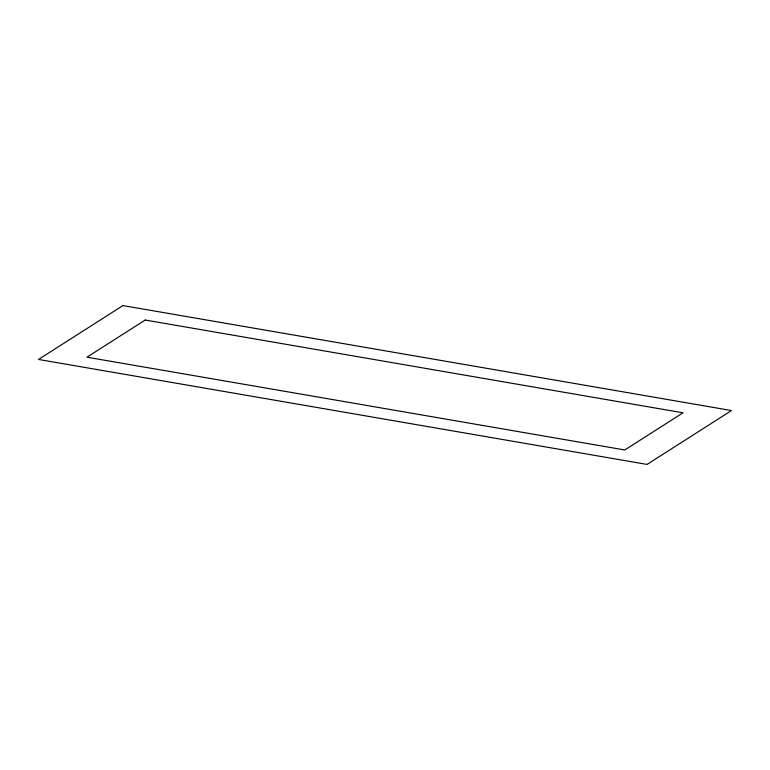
<?xml version="1.0" encoding="UTF-8"?>
<svg xmlns="http://www.w3.org/2000/svg" width="770" height="770" viewBox="0 0 770 770"><rect width="100%" height="100%" fill="white"/><g stroke="black" fill="none" stroke-linecap="round" stroke-linejoin="round"><path stroke-width="1.16" d="M122.95 305.575L38.5 359.446L647.05 464.425L731.5 410.554L122.95 305.575M145.232 320.031L86.962 357.193L624.768 449.969L683.038 412.807L145.232 320.031"/></g></svg>
